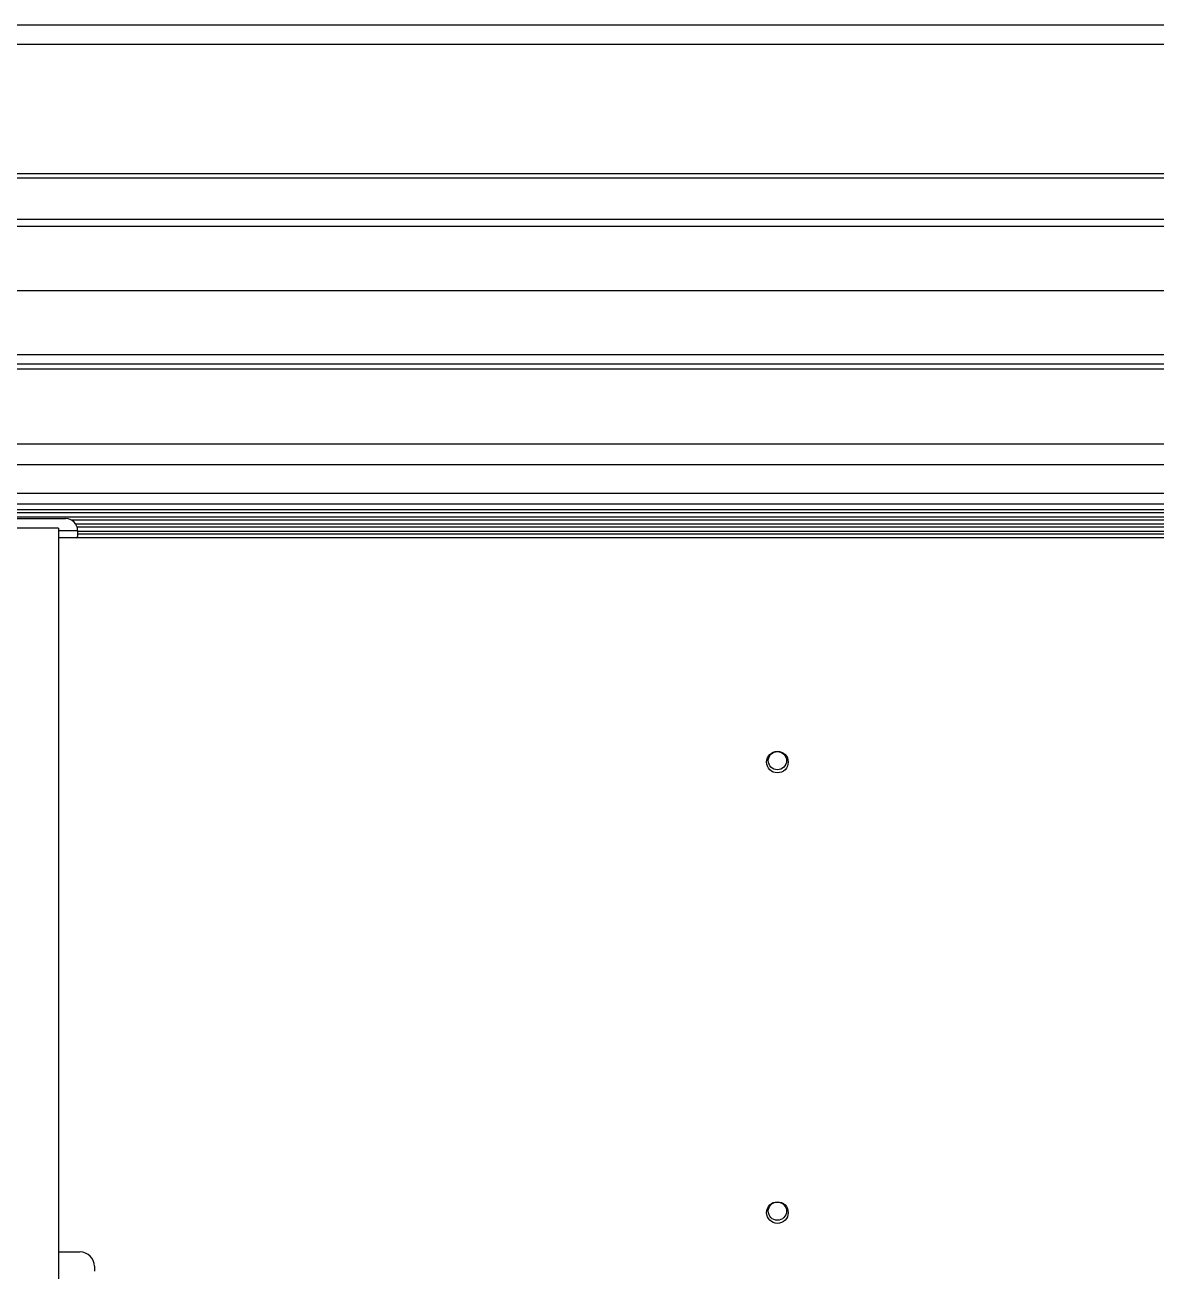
# Model space of a CAD drawing. Header units: millimetres. Extents: x 2355 to 9028, y 2010 to 7655.
# Drawn here: x 6325.2 to 6561.2, y 7374.8 to 7634.8 of the extents above; entities that cross this region are included whole.
import ezdxf

# ---------------------------------------------------------------- set-up
doc = ezdxf.new("R2010")
doc.units = ezdxf.units.MM
doc.header["$LTSCALE"] = 739.2
doc.layers.get('0').update_dxf_attribs({"linetype": 'CONTINUOUS'})
doc.layers.add('ASSI', color=7, linetype='CONTINUOUS')
doc.layers.add('GEOM', color=7, linetype='CONTINUOUS')

msp = doc.modelspace()

# ---------------------------------------------------------------- linework, layer by layer
at = {"color": 7, "linetype": 'Continuous'}
for p, q in [((6654.95, 7566.04), (5979.5, 7566.04)), ((6646.15, 7547.34), (5988.3, 7547.34)), ((6645.72, 7534.84), (5988.72, 7534.84)), ((6645.72, 7533.65), (5988.72, 7533.65)), ((6645.72, 7533.03), (5988.72, 7533.03)), ((6645.72, 7532.16), (5988.72, 7532.16)), ((6645.72, 7531.54), (6334.89, 7531.54)), ((6645.72, 7530.67), (6335.83, 7530.67)), ((6645.72, 7530.05), (6336.11, 7530.05)), ((6332.22, 7529.34), (6336.22, 7529.34)), ((6336.22, 7529.34), (6336.2, 7528.08)), ((6645.72, 7528.56), (6336.21, 7528.56)), ((6336.22, 7529.38), (6336.22, 7529.34)), ((6645.72, 7529.18), (6336.22, 7529.18))]:
    msp.add_line(p, q, dxfattribs=at)
msp.add_arc((6335.95, 7528.09), 0.25, 270, 359, dxfattribs=at)
at = {"layer": 'ASSI', "color": 7, "linetype": 'Continuous'}
msp.add_line((6332.22, 7529.84), (6332.22, 6775.84), dxfattribs=at)
at = {"layer": 'ASSI', "linetype": 'Continuous'}
for centre, radius in [((6482.22, 7481.04), 2.25), ((6482.22, 7481.34), 1.9), ((6482.22, 7387.04), 2.25), ((6482.22, 7387.34), 1.9)]:
    msp.add_circle(centre, radius, dxfattribs=at)
at = {"layer": 'GEOM', "color": 7, "linetype": 'Continuous'}
for p, q in [((5935.72, 7634.84), (6692.72, 7634.84)), ((5935.72, 7630.84), (6692.72, 7630.84)), ((6690.22, 7602.84), (5938.22, 7602.84)), ((5937.97, 7592.84), (6690.47, 7592.84)), ((6660.22, 7579.34), (5974.22, 7579.34)), ((6645.72, 7543.04), (5988.72, 7543.04)), ((6645.72, 7537.04), (5988.72, 7537.04)), ((6300.72, 7531.84), (6333.72, 7531.84)), ((6332.22, 7529.84), (6302.22, 7529.84)), ((6332.22, 7529.84), (6332.22, 6775.84)), ((6336.22, 7529.38), (6336.22, 7529.34)), ((6332.22, 7378.84), (6336.71, 7378.84)), ((6339.72, 7375.85), (6339.72, 7374.84))]:
    msp.add_line(p, q, dxfattribs=at)
at = {"layer": 'GEOM', "linetype": 'Continuous'}
for p, q in [((5938.22, 7603.84), (6690.22, 7603.84)), ((5937.97, 7594.34), (6690.47, 7594.34)), ((6654, 7564.04), (5980.44, 7564.04)), ((6653.53, 7563.04), (5980.91, 7563.04)), ((6645.72, 7527.84), (6332.22, 7527.84))]:
    msp.add_line(p, q, dxfattribs=at)
at = {"layer": 'GEOM', "color": 7, "linetype": 'Continuous'}
msp.add_arc((6333.72, 7529.34), 2.5, 1, 90, dxfattribs=at)
msp.add_ellipse((6336.7, 7375.84), major_axis=(2.89, 0.89), ratio=0.993, start_param=-0.297972, end_param=1.268859, dxfattribs=at)

doc.saveas('drawing.dxf')
